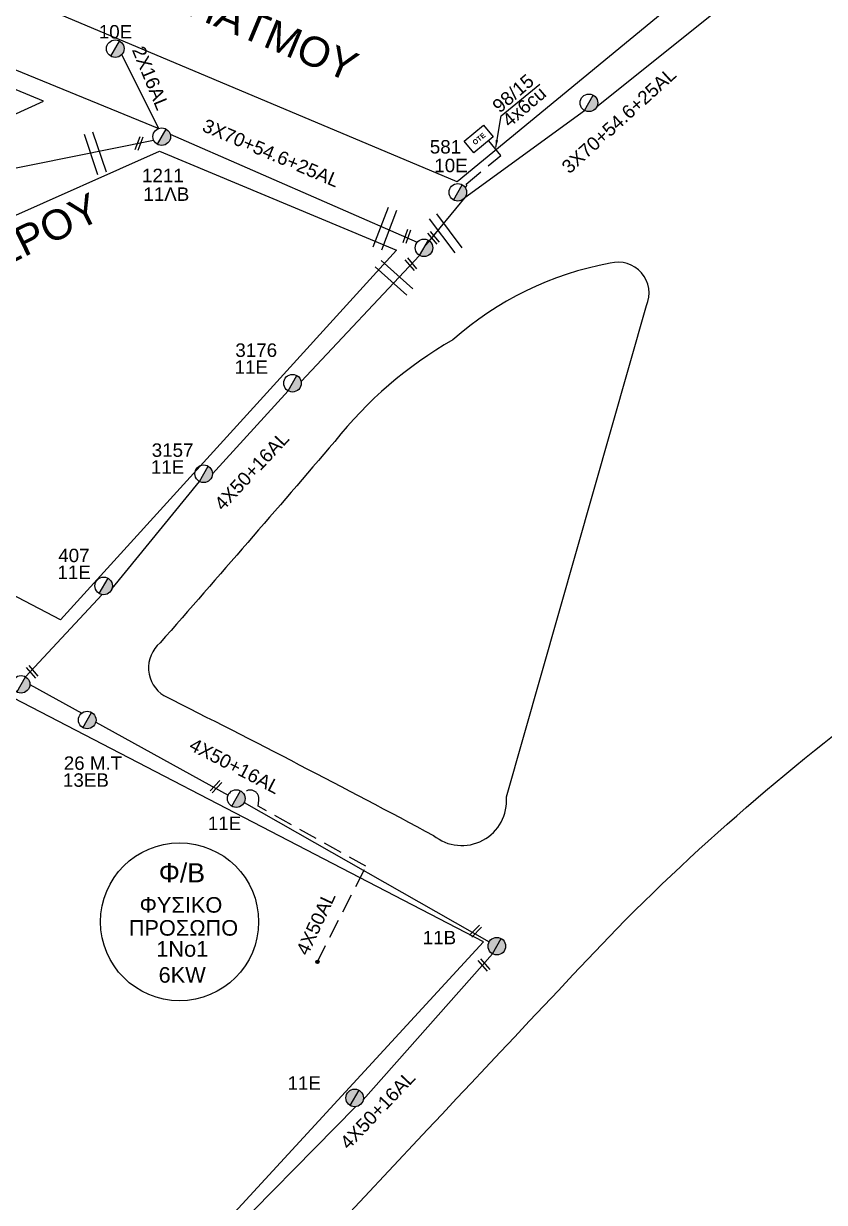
# Model space of a CAD drawing. Header units: millimetres. Extents: x 898 to 3196, y 765 to 1779.
# Drawn here: x 1714.8 to 1822.1, y 1346.6 to 1504.5 of the extents above; entities that cross this region are included whole.
import ezdxf
from ezdxf.enums import TextEntityAlignment as Align

# ---------------------------------------------------------------- set-up
doc = ezdxf.new("R2010")
doc.units = ezdxf.units.MM
doc.linetypes.add('DASHED', pattern=[19.05, 12.7, -6.35])
for name, color, linetype in [('Pillar OTE', 7, 'Continuous'), ('Γυμνά εναέρια ΧΤ (1Φ)   2x16AL', 7, 'Continuous'), ('Γυμνά εναέρια ΧΤ (3Φ)   4x50AL', 7, 'Continuous'), ('Γυμνά εναέρια ΧΤ και ΦΟΠ (3Φ)   4x50+16AL', 7, 'Continuous'), ('Επιγραφές - Σχήματα', 7, 'Continuous'), ('Μηχανική τομή', 7, 'Continuous'), ('Στύλος Ξύλινος', 7, 'Continuous'), ('Στύλος Ξύλινος @ 1', 7, 'Continuous'), ('Στύλος ΦΜ', 7, 'Continuous'), ('Στύλος ΦΜ @ 1', 7, 'Continuous'), ('Συνδέσεις', 7, 'Continuous'), ('Συνεστραμμένα ΧΤ   3x70+54.6+25AL', 7, 'SYN_LINE'), ('Τομή', 7, 'Continuous'), ('Υπόβαθρο ΔΕΗ', 7, 'Continuous'), ('Υπόγεια καλώδια Παροχών ΧΤ   4x50AL', 7, 'DASHED'), ('Υπόγεια καλώδια Παροχών ΧΤ   4x6', 7, 'DASHED')]:
    doc.layers.add(name, color=color, linetype=linetype)
doc.styles.add('ar', font='arial.ttf')
doc.styles.get("Standard").update_dxf_attribs({"font": 'arial.ttf'})
doc.linetypes.add('SYN_LINE', pattern='A,0.5,-0.0001,["/\\/\\/\\/",Standard,S=0.1,R=0,X=0,Y=-0.05],-0.25', length=0.7501)
doc.dimstyles.new('ISO-25', dxfattribs={"dimtxt": 2.5, "dimasz": 2.5, "dimexe": 1.25, "dimexo": 0.625, "dimtad": 1, "dimtxsty": 'Standard', "dimcen": 2.5, "dimadec": 0, "dimazin": 0, "dimtfac": 1, "dimtmove": 0, "dimatfit": 3, "dimfxl": 1, "dimarcsym": 0})

# ---------------------------------------------------------------- blocks, each defined once
blk = doc.blocks.new('ΥΠΑΡΧΩΝ ΤΣΙΜΕΝΤΕΝΙΟΣ ΣΤΥΛΟΣ')
at = {"layer": 'Στύλος ΦΜ'}
blk.add_hatch(color=7, dxfattribs=at).paths.add_polyline_path([(-1.29, -2.28, 0.574793), (2.62, 0, 0.268822), (1.3, 2.27)])
at = {"layer": 'Στύλος ΦΜ', "color": 7}
blk.add_line((-1.29, -2.28), (1.3, 2.27), dxfattribs=at)
blk.add_circle((0, 0), 2.62, dxfattribs=at)
at = {"layer": 'Στύλος ΦΜ', "flags": 4}
for tag, p in [('ΑΡΙΘΜΟΣ', (-4.68, 8.05)), ('ΤΥΠΟΣ', (-4.91, 3.03))]:
    blk.add_attdef(tag, p, '', height=4, dxfattribs=at)
blk = doc.blocks.new('ΥΠΑΡΧΩΝ ΞΥΛΙΝΟΣ ΣΤΥΛΟΣ')
at = {"layer": 'Στύλος Ξύλινος'}
h = blk.add_hatch(color=7, dxfattribs=at)
h.paths.add_polyline_path([(-2.62, 0, 0.270008), (-1.29, -2.28), (1.3, 2.27, 0.576266)])
h.paths.add_polyline_path([(-1.29, -2.28, 0.574793), (2.62, 0, 0.268822), (1.3, 2.27)])
at = {"layer": 'Στύλος Ξύλινος', "color": 7}
blk.add_line((-1.29, -2.28), (1.3, 2.27), dxfattribs=at)
blk.add_circle((0, 0), 2.62, dxfattribs=at)
at = {"layer": 'Στύλος Ξύλινος', "flags": 4}
for tag, p in [('ΑΡΙΘΜΟΣ', (-4.91, 8.6)), ('ΤΥΠΟΣ', (-4.85, 3.39))]:
    blk.add_attdef(tag, p, '', height=4, dxfattribs=at)
blk = doc.blocks.new('ΤΟΜΗ')
at = {"layer": 'Τομή', "ltscale": 40}
for p, q in [((-5.68, 0), (5.68, 0)), ((5.68, -2.33), (-5.68, -2.33))]:
    blk.add_line(p, q, dxfattribs=at)
blk = doc.blocks.new('A$C76D1674A')
at = {"layer": 'Τομή', "xscale": 0.5, "yscale": 0.5, "zscale": 0.5}
blk.add_blockref('ΤΟΜΗ', (2.84, 1.17), dxfattribs=at)
blk = doc.blocks.new('ΜΗΧΑΝΙΚΗ ΤΟΜΗ')
at = {"layer": 'Μηχανική τομή', "ltscale": 40}
for p, q in [((-1.89, 0.78), (1.89, 0.78)), ((1.89, 0), (-1.89, 0))]:
    blk.add_line(p, q, dxfattribs=at)
blk = doc.blocks.new('_ΣΥΝΔΕΣΗ')
at = {"layer": 'Συνδέσεις', "linetype": 'SYN_LINE', "ltscale": 40}
blk.add_hatch(color=256, dxfattribs=at).paths.add_polyline_path([(0.5, -0.01, 1), (-0.5, -0.01, 1)])
at = {"layer": 'Συνδέσεις'}
blk.add_circle((0, -0.01), 0.5, dxfattribs=at)
blk = doc.blocks.new('PILLAR ΟΤΕ')
at = {"layer": 'Pillar OTE', "ltscale": 40}
blk.add_lwpolyline([(-3.31, 2.02), (3.39, 2.02), (3.39, -1.99), (-3.31, -1.99)], close=True, dxfattribs=at)
at = {"layer": 'Pillar OTE', "insert": (-1.81, 0.71), "char_height": 1.3575, "width": 109.961, "attachment_point": 1}
blk.add_mtext('{\\fArial|b1|i0|c161|p34;OTE}', dxfattribs=at)

msp = doc.modelspace()

# ---------------------------------------------------------------- linework, layer by layer
at = {"layer": 'Γυμνά εναέρια ΧΤ (1Φ)   2x16AL', "color": 85, "ltscale": 20}
msp.add_lwpolyline([(1732.93, 1490.5), (1727.97, 1500.37)], dxfattribs=at)
at = {"layer": 'Γυμνά εναέρια ΧΤ (3Φ)   4x50AL', "color": 30}
msp.add_lwpolyline([(1700.06, 1482.43), (1732.25, 1488.94)], dxfattribs=at)
at = {"layer": 'Γυμνά εναέρια ΧΤ (3Φ)   4x50AL', "color": 151, "linetype": 'DASHED', "ltscale": 0.2}
msp.add_lwpolyline([(1754.13, 1378.77), (1760.69, 1391.65), (1746.23, 1399.7), (1746.34, 1400.52, 0.75675), (1744.25, 1401.43, 4.593193)], format="xyb", dxfattribs=at)
at = {"layer": 'Γυμνά εναέρια ΧΤ και ΦΟΠ (3Φ)   4x50+16AL', "color": 151}
for points in [[(1767.88, 1473.47), (1752, 1456.6)], [(1740.13, 1444.24), (1750.26, 1455.33)], [(1726.68, 1428.88), (1738.37, 1443.2)], [(1715.07, 1417.04), (1725.36, 1428.05)], [(1715.66, 1416.01), (1722.63, 1412.18)], [(1724.49, 1410.95), (1742.22, 1401.18)], [(1744.37, 1400.2), (1777.21, 1381.55)]]:
    msp.add_lwpolyline(points, dxfattribs=at)
at = {"layer": 'Γυμνά εναέρια ΧΤ και ΦΟΠ (3Φ)   4x50+16AL', "color": 151, "linetype": 'Continuous'}
for points in [[(1760.32, 1360.36), (1777.64, 1379.93)], [(1740.08, 1339.93), (1759.32, 1359.45)]]:
    msp.add_lwpolyline(points, dxfattribs=at)
at = {"layer": 'Επιγραφές - Σχήματα', "color": 202}
msp.add_circle((1735.72, 1384.21), 10.58, dxfattribs=at)
at = {"layer": 'Συνεστραμμένα ΧΤ   3x70+54.6+25AL', "color": 173, "ltscale": 20}
for p, q in [((1791.63, 1493.45), (1817.91, 1514.49)), ((1773.94, 1481.23), (1789.97, 1492.9))]:
    msp.add_line(p, q, dxfattribs=at)
at = {"layer": 'Συνεστραμμένα ΧΤ   3x70+54.6+25AL', "color": 85, "linetype": 'SYN_LINE', "ltscale": 20}
for points in [[(1707.18, 1501.01), (1732.93, 1490.5)], [(1734.46, 1489.73), (1767.56, 1475.26)]]:
    msp.add_lwpolyline(points, dxfattribs=at)
at = {"layer": 'Συνεστραμμένα ΧΤ   3x70+54.6+25AL', "color": 173, "ltscale": 8}
msp.add_lwpolyline([(1773.94, 1481.23), (1768.69, 1474.9)], dxfattribs=at)
at = {"layer": 'Υπόβαθρο ΔΕΗ'}
for points in [[(1094.44, 774.18, -0.044755), (1147.01, 794.04, -0.036394), (1210.25, 806.88, 0.059264), (1278.81, 824.09, 0.111083), (1334.25, 861.3, 0.021842), (1370.02, 901.15, -0.004879), (1428.44, 969.26, -0.007422), (1518.45, 1076.73, 0.003751), (1601.05, 1172.12, -0.005971), (1670.71, 1249.68, -0.005621), (1794.27, 1383.29, -0.043389), (1835.66, 1418.39, -0.000323), (1918.52, 1485.75, -0.024478), (1947.88, 1507.44, -0.068706), (1987.24, 1525.03, -0.01154), (2081.97, 1552, -0.010636)], [(1632.03, 1529.62), (1624.15, 1505.29), (1665.37, 1484.34, 0.228289), (1687.14, 1480.28), (1717.49, 1494.16), (1632.03, 1529.62)], [(1779.49, 1400.97), (1798.26, 1466.77, 0.631777), (1793.38, 1472.42, 0.137275), (1772.31, 1462.15, 0.096722), (1756.5, 1448.54, -0.002568), (1733.12, 1421.57, 0.510823), (1733.63, 1414.51, -0.006624), (1769.74, 1395.77, 0.664054), (1779.49, 1400.97, -0.73215)]]:
    msp.add_lwpolyline(points, format="xyb", dxfattribs=at)
for points in [[(1663.1, 1529.14), (1665.83, 1535.92), (1677.46, 1546.78), (1753.95, 1519.17), (1757.77, 1518.7), (1803.11, 1508.25), (1772.9, 1483.34), (1707.75, 1510.79)], [(1674.84, 1448.13), (1691.29, 1468.87), (1733.03, 1487.46), (1764.79, 1474.2), (1719.76, 1424.67)], [(1626.82, 1343.41), (1691.21, 1288.92), (1776.42, 1381.54), (1696.87, 1422.8)]]:
    msp.add_lwpolyline(points, close=True, dxfattribs=at)
msp.add_lwpolyline([(1778.81, 1492.19), (1783.98, 1496.41)], dxfattribs=at)
at = {"layer": 'Υπόγεια καλώδια Παροχών ΧΤ   4x6', "linetype": 'DASHED', "ltscale": 0.2}
msp.add_lwpolyline([(1778.81, 1492.19), (1778.81, 1492.19)], dxfattribs=at)
at = {"layer": 'Υπόγεια καλώδια Παροχών ΧΤ   4x6', "color": 173, "linetype": 'DASHED', "ltscale": 0.2}
msp.add_lwpolyline([(1773.92, 1482.65, 0.756229), (1774.11, 1483.04), (1778.74, 1486.86), (1777.13, 1488.81)], format="xyb", dxfattribs=at)

# ---------------------------------------------------------------- block references
at = {"layer": 'Pillar OTE', "xscale": 0.5, "yscale": 0.5, "zscale": 0.5, "rotation": 39.5163021241916}
msp.add_blockref('PILLAR ΟΤΕ', (1775.78, 1489.05), dxfattribs=at)
at = {"layer": 'Μηχανική τομή'}
for p, xscale, yscale, zscale, rotation in [((1730.47, 1488.41), 0.5000000000000303, 0.5000000000000303, 0.5000000000000303, 70.19337273346638), ((1766.35, 1475.97), 0.5000000000000303, 0.5000000000000303, 0.5000000000000303, 70.19337273346638), ((1769.89, 1475.98), 0.5000000000001286, 0.5000000000001286, 0.5000000000001286, 130.7133528971871), ((1766.86, 1472.42), 0.5000000000001286, 0.5000000000001286, 0.5000000000001286, 130.7133528971871), ((1716.14, 1417.82), 0.5000000000001286, 0.5000000000001286, 0.5000000000001286, 130.7133528971871), ((1740.74, 1402.19), 0.5000000000001102, 0.5000000000001102, 0.5000000000001102, 46.31357019110644), ((1775.51, 1382.82), 0.5000000000001102, 0.5000000000001102, 0.5000000000001102, 46.31357019110644), ((1776.64, 1378.55), 0.5000000000001286, 0.5000000000001286, 0.5000000000001286, 130.7133528971871)]:
    msp.add_blockref('ΜΗΧΑΝΙΚΗ ΤΟΜΗ', p, dxfattribs=dict(at, xscale=xscale, yscale=yscale, zscale=zscale, rotation=rotation))
at = {"layer": 'Στύλος Ξύλινος @ 1', "ltscale": 40}
ref = msp.add_blockref('ΥΠΑΡΧΩΝ ΞΥΛΙΝΟΣ ΣΤΥΛΟΣ', (1778.22, 1380.95), dxfattribs=dict(at, xscale=0.4499999999998181, yscale=0.4499999999998181, zscale=0.4499999999998181))
ref.add_attrib('ΤΥΠΟΣ', '11B', (1768.29, 1381.2), dxfattribs={"layer": 'Στύλος Ξύλινος', "height": 1.8, "flags": 4})
ref = msp.add_blockref('ΥΠΑΡΧΩΝ ΞΥΛΙΝΟΣ ΣΤΥΛΟΣ', (1759.17, 1360.62), dxfattribs=dict(at, xscale=0.4499999999998181, yscale=0.4499999999998181, zscale=0.4499999999998181))
ref.add_attrib('ΤΥΠΟΣ', '11E', (1750.18, 1361.71), dxfattribs={"layer": 'Στύλος Ξύλινος', "height": 1.8, "flags": 4})
at = {"layer": 'Στύλος ΦΜ @ 1', "ltscale": 40}
ref = msp.add_blockref('ΥΠΑΡΧΩΝ ΤΣΙΜΕΝΤΕΝΙΟΣ ΣΤΥΛΟΣ', (1727.11, 1501.18), dxfattribs=dict(at, xscale=0.4499999999998181, yscale=0.4499999999998181, zscale=0.4499999999998181))
ref.add_attrib('ΤΥΠΟΣ', '10E', (1724.9, 1502.54), dxfattribs={"layer": 'Στύλος ΦΜ', "height": 1.8, "flags": 4})
at = {"layer": 'Στύλος ΦΜ @ 1', "ltscale": 40, "xscale": 0.4499999999998181, "yscale": 0.4499999999998181, "zscale": 0.4499999999998181}
for p in [(1790.55, 1493.92), (1768.46, 1474.5)]:
    msp.add_blockref('ΥΠΑΡΧΩΝ ΤΣΙΜΕΝΤΕΝΙΟΣ ΣΤΥΛΟΣ', p, dxfattribs=at)
at = {"layer": 'Στύλος ΦΜ @ 1', "ltscale": 40}
ref = msp.add_blockref('ΥΠΑΡΧΩΝ ΤΣΙΜΕΝΤΕΝΙΟΣ ΣΤΥΛΟΣ', (1733.33, 1489.39), dxfattribs=dict(at, xscale=0.4499999999998181, yscale=0.4499999999998181, zscale=0.4499999999998181))
ref.add_attrib('ΤΥΠΟΣ', '11ΛB', (1730.87, 1480.79), dxfattribs={"layer": 'Στύλος ΦΜ', "height": 1.8, "flags": 4})
ref.add_attrib('ΑΡΙΘΜΟΣ', '1211', (1730.69, 1483.29), dxfattribs={"layer": 'Στύλος ΦΜ', "height": 1.8, "flags": 4})
ref = msp.add_blockref('ΥΠΑΡΧΩΝ ΤΣΙΜΕΝΤΕΝΙΟΣ ΣΤΥΛΟΣ', (1772.99, 1481.93), dxfattribs=dict(at, xscale=0.4499999999998181, yscale=0.4499999999998181, zscale=0.4499999999998181))
ref.add_attrib('ΤΥΠΟΣ', '10Ε', (1769.84, 1484.63), dxfattribs={"layer": 'Στύλος ΦΜ', "height": 1.8, "flags": 4})
ref.add_attrib('ΑΡΙΘΜΟΣ', '581', (1769.24, 1487.13), dxfattribs={"layer": 'Στύλος ΦΜ', "height": 1.8, "flags": 4})
ref = msp.add_blockref('ΥΠΑΡΧΩΝ ΤΣΙΜΕΝΤΕΝΙΟΣ ΣΤΥΛΟΣ', (1750.85, 1456.36), dxfattribs=dict(at, xscale=0.4499999999998181, yscale=0.4499999999998181, zscale=0.4499999999998181))
ref.add_attrib('ΤΥΠΟΣ', '11E', (1743.09, 1457.62), dxfattribs={"layer": 'Στύλος ΦΜ', "height": 1.8, "flags": 4})
ref.add_attrib('ΑΡΙΘΜΟΣ', '3176', (1743.19, 1459.89), dxfattribs={"layer": 'Στύλος ΦΜ', "height": 1.8, "flags": 4})
ref = msp.add_blockref('ΥΠΑΡΧΩΝ ΤΣΙΜΕΝΤΕΝΙΟΣ ΣΤΥΛΟΣ', (1738.95, 1444.23), dxfattribs=dict(at, xscale=0.4499999999998181, yscale=0.4499999999998181, zscale=0.4499999999998181))
ref.add_attrib('ΤΥΠΟΣ', '11E', (1731.88, 1444.24), dxfattribs={"layer": 'Στύλος ΦΜ', "height": 1.8, "flags": 4})
ref.add_attrib('ΑΡΙΘΜΟΣ', '3157', (1731.99, 1446.5), dxfattribs={"layer": 'Στύλος ΦΜ', "height": 1.8, "flags": 4})
ref = msp.add_blockref('ΥΠΑΡΧΩΝ ΤΣΙΜΕΝΤΕΝΙΟΣ ΣΤΥΛΟΣ', (1725.55, 1429.21), dxfattribs=dict(at, xscale=0.4499999999998181, yscale=0.4499999999998181, zscale=0.4499999999998181))
ref.add_attrib('ΤΥΠΟΣ', '11E', (1719.36, 1430.13), dxfattribs={"layer": 'Στύλος ΦΜ', "height": 1.8, "flags": 4})
ref.add_attrib('ΑΡΙΘΜΟΣ', '407', (1719.47, 1432.39), dxfattribs={"layer": 'Στύλος ΦΜ', "height": 1.8, "flags": 4})
ref = msp.add_blockref('ΥΠΑΡΧΩΝ ΤΣΙΜΕΝΤΕΝΙΟΣ ΣΤΥΛΟΣ', (1714.49, 1416.02), dxfattribs=dict(at, xscale=0.4499999999998181, yscale=0.4499999999998181, zscale=0.4499999999998181))
ref.add_attrib('ΤΥΠΟΣ', '1408', (1707.58, 1409.59), dxfattribs={"layer": 'Στύλος ΦΜ', "height": 1.8, "flags": 4})
ref.add_attrib('ΑΡΙΘΜΟΣ', '12EB', (1707.68, 1411.85), dxfattribs={"layer": 'Στύλος ΦΜ', "height": 1.8, "flags": 4})
ref = msp.add_blockref('ΥΠΑΡΧΩΝ ΤΣΙΜΕΝΤΕΝΙΟΣ ΣΤΥΛΟΣ', (1723.35, 1411.24), dxfattribs=dict(at, xscale=0.4499999999998181, yscale=0.4499999999998181, zscale=0.4499999999998181))
ref.add_attrib('ΤΥΠΟΣ', '13EB', (1720.1, 1402.3), dxfattribs={"layer": 'Στύλος ΦΜ', "height": 1.8, "flags": 4})
ref.add_attrib('ΑΡΙΘΜΟΣ', '26 M.T', (1720.21, 1404.57), dxfattribs={"layer": 'Στύλος ΦΜ', "height": 1.8, "flags": 4})
ref = msp.add_blockref('ΥΠΑΡΧΩΝ ΤΣΙΜΕΝΤΕΝΙΟΣ ΣΤΥΛΟΣ', (1743.31, 1400.72), dxfattribs=dict(at, xscale=0.4499999999998181, yscale=0.4499999999998181, zscale=0.4499999999998181))
ref.add_attrib('ΤΥΠΟΣ', '11E', (1739.5, 1396.51), dxfattribs={"layer": 'Στύλος ΦΜ', "height": 1.8, "flags": 4})
at = {"layer": 'Συνδέσεις', "xscale": 0.4500000000000455, "yscale": 0.4500000000000455, "zscale": 0.4500000000000455}
msp.add_blockref('_ΣΥΝΔΕΣΗ', (1754.18, 1378.85), dxfattribs=at)
at = {"layer": 'Τομή', "color": 173, "lineweight": 50}
for p, rotation in [((1722.96, 1489.67), 288.7146308966015), ((1762.76, 1474.2), 69.08981143133393), ((1773.55, 1474.52), 126.8071575822704), ((1761.93, 1471.93), 318.2142130221136)]:
    msp.add_blockref('A$C76D1674A', p, dxfattribs=dict(at, rotation=rotation))

# ---------------------------------------------------------------- texts
at = {"layer": 'Γυμνά εναέρια ΧΤ (1Φ)   2x16AL', "linetype": 'Continuous'}
msp.add_text('2X16AL', height=1.8, rotation=292.4273, dxfattribs=at).set_placement((1731.85, 1497.24), align=Align.MIDDLE)
at = {"layer": 'Γυμνά εναέρια ΧΤ (3Φ)   4x50AL', "linetype": 'Continuous'}
msp.add_text('4X50AL', height=1.8, rotation=64.9232, dxfattribs=at).set_placement((1753.96, 1384), align=Align.MIDDLE)
at = {"layer": 'Γυμνά εναέρια ΧΤ και ΦΟΠ (3Φ)   4x50+16AL', "linetype": 'Continuous'}
for rotation, p in [(46.9501, (1745.37, 1444.61)), (332.625, (1743.13, 1405.09)), (46.5752, (1762.24, 1359.01))]:
    msp.add_text('4X50+16AL', height=1.8, rotation=rotation, dxfattribs=at).set_placement(p, align=Align.MIDDLE)
at = {"layer": 'Επιγραφές - Σχήματα', "color": 1, "style": 'ar'}
for s, height, p in [('Φ/Β', 2.548, (1736.03, 1390.83)), ('ΦΥΣΙΚΟ ', 2.085, (1736.31, 1386.48)), ('1No1', 2.085, (1736.08, 1380.56)), ('6KW', 2.085, (1736.07, 1377.1))]:
    msp.add_text(s, height=height, dxfattribs=at).set_placement(p, align=Align.MIDDLE)
at = {"layer": 'Επιγραφές - Σχήματα', "linetype": 'Continuous', "char_height": 4, "width": 34.0686, "attachment_point": 1, "style": 'ar'}
for s, insert, rotation in [('ΠΑΤΜΟΥ', (1737.95, 1509.54), 337.3801), ('ΛΕΡΟΥ', (1706.43, 1473.52), 26.1897)]:
    msp.add_mtext(s, dxfattribs=dict(at, insert=insert, rotation=rotation))
at = {"layer": 'Επιγραφές - Σχήματα', "color": 1, "insert": (1728.91, 1384.44), "char_height": 2.085, "width": 15.0083, "attachment_point": 1}
msp.add_mtext('ΠΡΟΣΩΠΟ', dxfattribs=at)
at = {"layer": 'Συνεστραμμένα ΧΤ   3x70+54.6+25AL', "linetype": 'Continuous'}
for rotation, p in [(42.2914, (1794.56, 1491.57)), (337.0428, (1747.98, 1487.2))]:
    msp.add_text('3X70+54.6+25AL', height=1.8, rotation=rotation, dxfattribs=at).set_placement(p, align=Align.MIDDLE)
at = {"layer": 'Υπόγεια καλώδια Παροχών ΧΤ   4x50AL', "color": 7, "ltscale": 0.2, "char_height": 1.8, "attachment_point": 1, "rotation": 40.6258}
for s, insert in [('98/15', (1777.42, 1493.83)), ('4x6cu', (1778.74, 1491.91))]:
    msp.add_mtext_dynamic_manual_height_columns(s, width=1.8, gutter_width=12.5, heights=[0.118], dxfattribs=dict(at, insert=insert))

# ---------------------------------------------------------------- leaders
at = {"layer": 'Επιγραφές - Σχήματα', "ltscale": 40}
msp.add_leader([(1778.07, 1487.95), (1778.81, 1492.19)], dimstyle='ISO-25', override={"dimasz": 1, "dimtad": 0}, dxfattribs=at)

doc.saveas('drawing.dxf')
